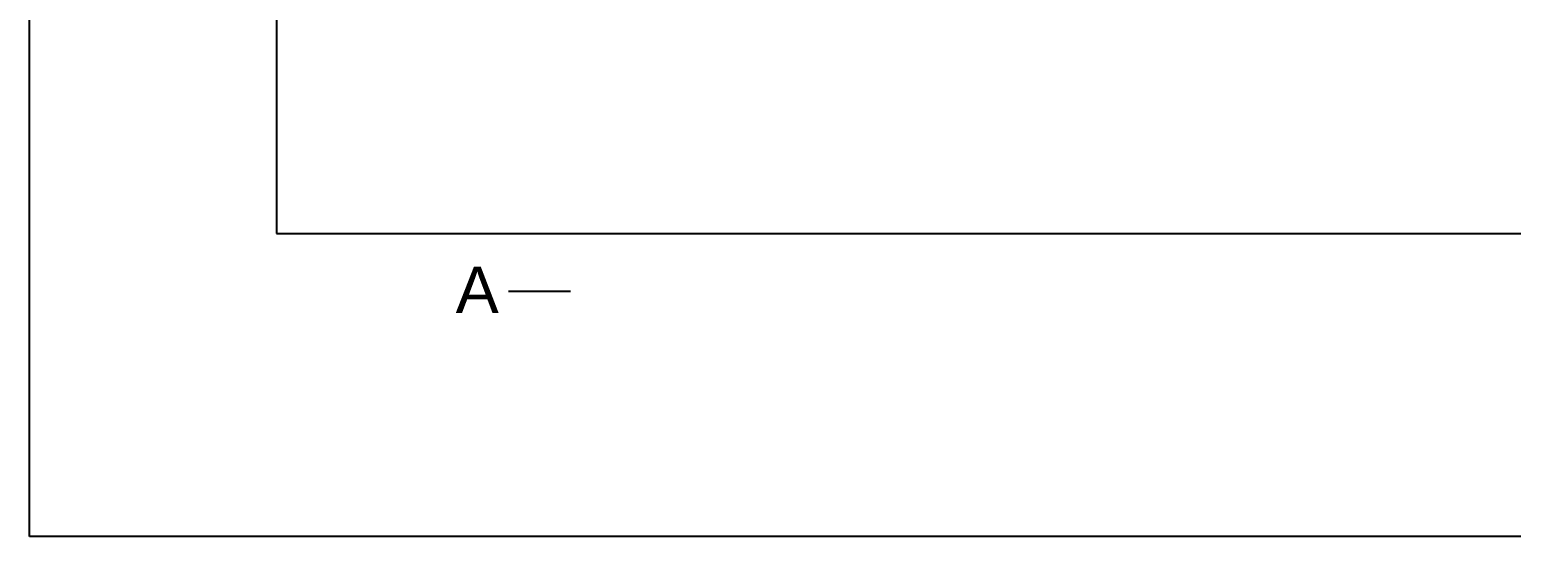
# Model space of a CAD drawing. Header units: centimetres. Extents: x -3096 to 17897, y -3131 to 15798.
# Drawn here: x -3096 to -1896, y 2840 to 3250 of the extents above; entities that cross this region are included whole.
import ezdxf

# ---------------------------------------------------------------- set-up
doc = ezdxf.new("R2010")
doc.units = ezdxf.units.CM
doc.styles.get("Standard").update_dxf_attribs({"font": 'arial.ttf'})

msp = doc.modelspace()

# ---------------------------------------------------------------- linework, layer by layer
for p, q in [((-3095.7, 2839.6), (-3095.7, 4839.6)), ((-2895.7, 4039.6), (-2895.7, 3084.6)), ((-2895.7, 3084.6), (-1295.7, 3084.6)), ((-2657.8, 3037.6), (-2707.8, 3037.6)), ((-1095.7, 2839.6), (-3095.7, 2839.6))]:
    msp.add_line(p, q)

# ---------------------------------------------------------------- texts
at = {"insert": (-2750.7, 3057.8), "char_height": 37.5, "attachment_point": 1}
msp.add_mtext_dynamic_manual_height_columns('A', width=44.025, gutter_width=12.5, heights=[0], dxfattribs=at)

doc.saveas('drawing.dxf')
